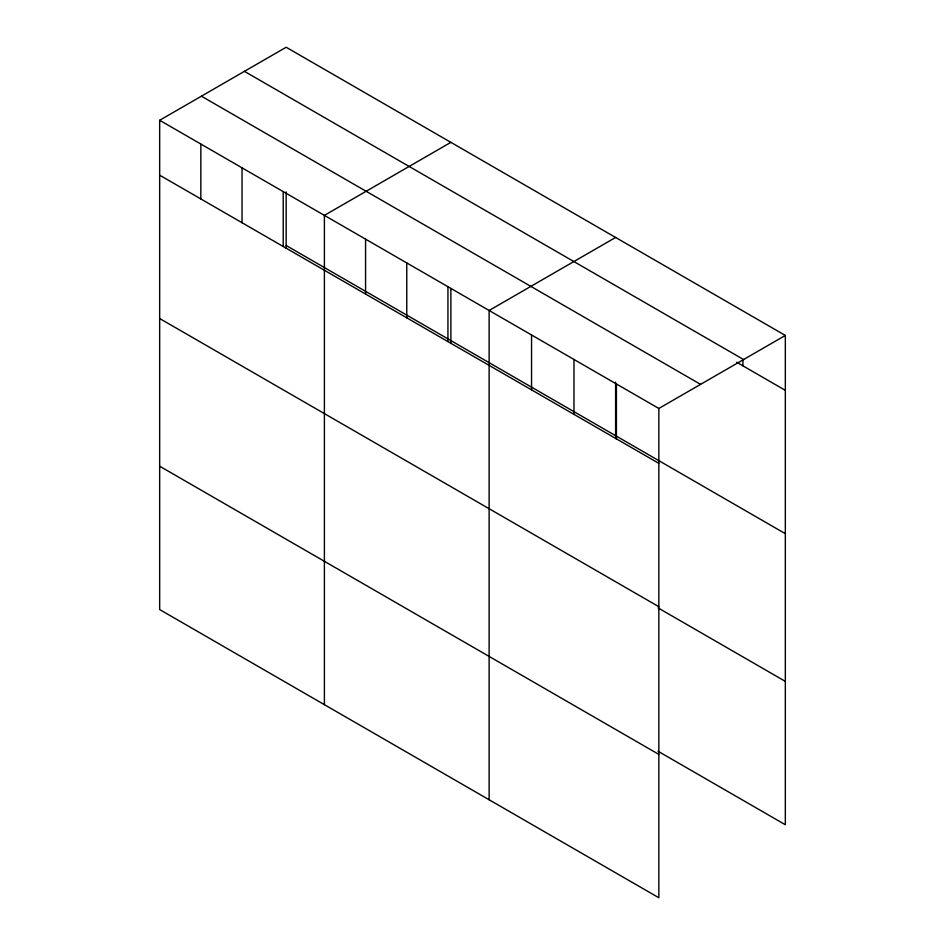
<?xml version="1.0" encoding="UTF-8"?>
<svg xmlns="http://www.w3.org/2000/svg" width="945" height="945" viewBox="0 0 945 945"><rect width="100%" height="100%" fill="white"/><g stroke="black" fill="none" stroke-linecap="round" stroke-linejoin="round"><path stroke-width="1.42" d="M159.67 120.275L658.842 408.464L658.842 897.75L159.67 609.56L159.67 120.275L286.158 47.25L785.33 335.44L785.33 824.725L658.039 751.24M450.883 142.352L324.395 215.377L324.395 704.663M615.608 237.455L489.12 310.48L489.12 799.765M658.842 408.464L785.33 335.44M244.424 71.347L743.585 359.537M736.663 362.23L785.33 390.332M201.415 96.177L700.576 384.367M286.158 245.487L785.33 533.677M159.67 175.168L658.842 463.357M159.67 318.512L658.842 606.702M658.039 607.883L785.33 681.369M159.67 466.204L658.842 754.405M742.9 360.057L742.9 365.833M616.412 383.977L616.412 438.858M615.608 382.123L615.608 438.586M573.981 359.478L573.981 414.359M531.551 334.979L531.551 389.86M450.883 288.461L450.883 343.484M447.942 286.713L447.942 341.594M406.763 262.934L406.763 317.815M365.573 239.156L365.573 294.037M286.158 191.906L286.158 248.381M283.216 191.611L283.216 246.491M242.038 167.832L242.038 222.713M200.848 144.053L200.848 198.934"/></g></svg>
